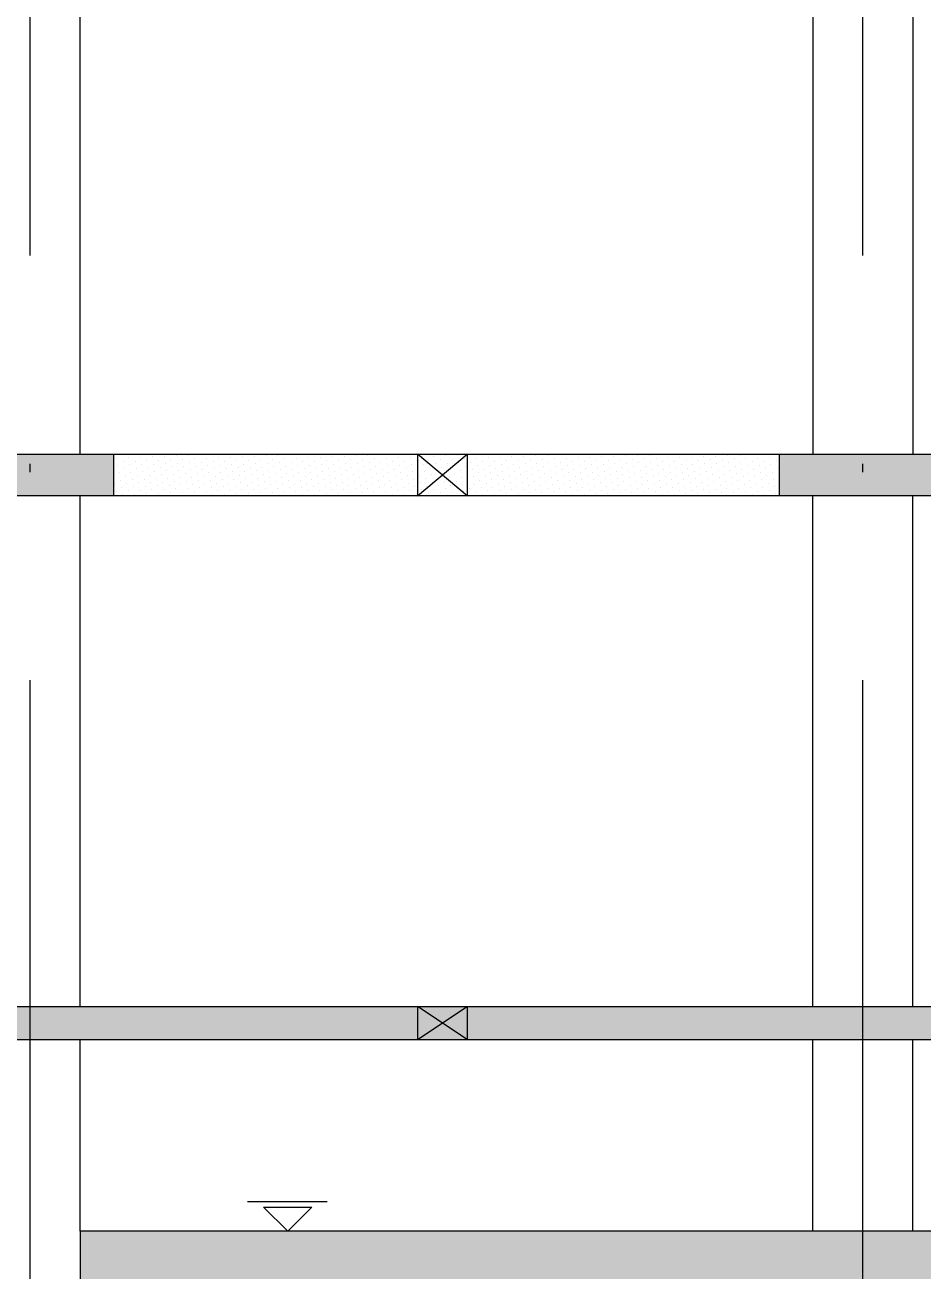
# Model space of a CAD drawing. Header units: millimetres. Extents: x 400382 to 401267, y 4543945 to 4544126.
# Drawn here: x 400683.77 to 400694.55, y 4543973.3 to 4543988.26 of the extents above; entities that cross this region are included whole.
import ezdxf

# ---------------------------------------------------------------- set-up
doc = ezdxf.new("R2010")
doc.units = ezdxf.units.MM
doc.linetypes.add('AKS', pattern=[3, 2.5, -0.25, 0, -0.25])
doc.linetypes.add('HIDDEN', pattern=[0.375, 0.25, -0.125])
for name, color, linetype in [('aks prota', 2, 'AKS'), ('görünüş prota', 4, 'Continuous'), ('kesit prota', 1, 'Continuous'), ('kesit tarama prota', 252, 'Continuous'), ('merdiven prota', 2, 'Continuous'), ('PRT-CST-rc_levermark', 4, 'Continuous')]:
    doc.layers.add(name, color=color, linetype=linetype)

msp = doc.modelspace()

# ---------------------------------------------------------------- hatches: boundary and pattern name
at = {"layer": 'kesit tarama prota'}
h = msp.add_hatch(color=256, dxfattribs=at)
h.dxf.hatch_style = 1
h.paths.add_polyline_path([(400752.80478, 4543960.26944), (400728.53905, 4543960.26944), (400728.53905, 4543961.89944), (400774.30406, 4543961.89944), (400774.30406, 4543960.26944), (400754.14467, 4543960.26944), (400754.14467, 4543957.71944), (400787.74533, 4543957.71944), (400787.74533, 4543960.26944), (400787.74533, 4543973.77944), (400787.71973, 4543973.77944), (400787.71973, 4543976.07944), (400788.21973, 4543976.07944), (400788.21973, 4543976.27944), (400790.59874, 4543976.27944), (400790.59874, 4543973.77944), (400787.74533, 4543973.77944), (400787.74533, 4543972.07944), (400807.77377, 4543972.07944), (400808.98346, 4543968.32944), (400817.08073, 4543968.32944), (400817.08073, 4543996.86944), (400808.97873, 4543996.86944), (400808.97873, 4543999.52944), (400806.38073, 4543999.52944), (400806.38073, 4543996.86944), (400802.08073, 4543996.86944), (400802.08073, 4544000.03944), (400801.78073, 4544000.03944), (400801.78073, 4543995.66944), (400806.18073, 4543995.66944), (400806.18073, 4543989.56944), (400806.18073, 4543989.06944), (400806.18073, 4543983.10944), (400806.18073, 4543982.60944), (400806.18073, 4543973.77944), (400790.89874, 4543973.77944), (400790.89874, 4543976.07944), (400804.38073, 4543976.07944), (400804.38073, 4543976.47944), (400788.01973, 4543976.47944), (400788.01973, 4543976.27944), (400787.71973, 4543976.27944), (400787.71973, 4543976.66944), (400787.41973, 4543976.66944), (400787.41973, 4543976.83944), (400787.11973, 4543976.83944), (400787.11973, 4543977.00944), (400786.81973, 4543977.00944), (400786.81973, 4543977.17944), (400786.51973, 4543977.17944), (400786.51973, 4543977.34944), (400786.21973, 4543977.34944), (400786.21973, 4543977.51944), (400785.91973, 4543977.51944), (400785.91973, 4543977.68944), (400785.61973, 4543977.68944), (400785.61973, 4543977.85944), (400785.31973, 4543977.85944), (400785.31973, 4543978.02944), (400785.01973, 4543978.02944), (400785.01973, 4543978.19944), (400784.71973, 4543978.19944), (400784.71973, 4543978.36944), (400784.41973, 4543978.36944), (400784.41973, 4543978.53944), (400784.11973, 4543978.53944), (400784.11973, 4543978.70944), (400782.91973, 4543978.70944), (400782.91973, 4543978.87944), (400782.61973, 4543978.87944), (400782.61973, 4543979.04944), (400782.31973, 4543979.04944), (400782.31973, 4543979.21944), (400782.01973, 4543979.21944), (400782.01973, 4543979.38944), (400781.71973, 4543979.38944), (400781.71973, 4543979.55944), (400781.41973, 4543979.55944), (400781.41973, 4543979.72944), (400781.11973, 4543979.72944), (400781.11973, 4543979.89944), (400780.81973, 4543979.89944), (400780.81973, 4543980.06944), (400780.51973, 4543980.06944), (400780.51973, 4543980.23944), (400780.21973, 4543980.23944), (400780.21973, 4543980.40944), (400779.91973, 4543980.40944), (400779.91973, 4543980.57944), (400779.61973, 4543980.57944), (400779.61973, 4543980.74944), (400779.31973, 4543980.74944), (400779.31973, 4543980.91944), (400778.11973, 4543980.91944), (400778.11973, 4543981.08944), (400777.81973, 4543981.08944), (400777.81973, 4543981.25944), (400777.51973, 4543981.25944), (400777.51973, 4543981.42944), (400777.21973, 4543981.42944), (400777.21973, 4543981.59944), (400776.91973, 4543981.59944), (400776.91973, 4543981.76944), (400776.61973, 4543981.76944), (400776.61973, 4543981.93944), (400776.31973, 4543981.93944), (400776.31973, 4543982.10944), (400776.01973, 4543982.10944), (400776.01973, 4543982.27944), (400775.71973, 4543982.27944), (400775.71973, 4543982.44944), (400775.41973, 4543982.44944), (400775.41973, 4543982.61944), (400775.11973, 4543982.61944), (400775.11973, 4543982.78944), (400774.81973, 4543982.78944), (400774.81973, 4543982.95944), (400774.51973, 4543982.95944), (400774.51973, 4543983.10944), (400759.29513, 4543983.10944), (400759.29513, 4543989.01944), (400758.99513, 4543989.01944), (400758.99513, 4543983.10944), (400752.99513, 4543983.10944), (400752.99513, 4543989.01944), (400752.69513, 4543989.01944), (400752.69513, 4543983.10944), (400752.69513, 4543983.00944), (400752.44513, 4543983.00944), (400752.44513, 4543983.10944), (400737.18554, 4543983.10944), (400737.18554, 4543982.60944), (400771.96924, 4543982.60944), (400771.96924, 4543981.10944), (400776.29149, 4543981.10944), (400784.31088, 4543976.47944), (400739.48554, 4543976.47944), (400739.48554, 4543976.07944), (400784.79874, 4543976.07944), (400784.79874, 4543973.77944), (400764.01554, 4543973.77944), (400764.01554, 4543976.02944), (400763.71554, 4543976.02944), (400763.71554, 4543973.77944), (400746.71554, 4543973.77944), (400746.71554, 4543976.02944), (400746.41554, 4543976.02944), (400746.41554, 4543973.77944), (400739.58554, 4543973.77944), (400739.58554, 4543972.77944), (400784.68299, 4543972.77944), (400784.68299, 4543968.31944), (400739.58554, 4543968.31944), (400739.58554, 4543966.81944), (400737.48554, 4543966.81944), (400737.48554, 4543968.31944), (400720.17426, 4543968.31944), (400720.17426, 4543968.11944), (400719.87402, 4543968.11944), (400719.87402, 4543968.50944), (400719.58402, 4543968.50944), (400719.58402, 4543968.67944), (400719.29402, 4543968.67944), (400719.29402, 4543968.84944), (400719.00402, 4543968.84944), (400719.00402, 4543969.01944), (400718.71402, 4543969.01944), (400718.71402, 4543969.18944), (400718.42402, 4543969.18944), (400718.42402, 4543969.35944), (400718.13402, 4543969.35944), (400718.13402, 4543969.52944), (400717.84402, 4543969.52944), (400717.84402, 4543969.69944), (400717.55402, 4543969.69944), (400717.55402, 4543969.86944), (400717.26402, 4543969.86944), (400717.26402, 4543970.03944), (400716.97402, 4543970.03944), (400716.97402, 4543970.20944), (400716.68402, 4543970.20944), (400716.68402, 4543970.37944), (400716.39402, 4543970.37944), (400716.39402, 4543970.54944), (400716.10402, 4543970.54944), (400716.10402, 4543970.71944), (400715.81402, 4543970.71944), (400715.81402, 4543970.88944), (400715.52402, 4543970.88944), (400715.52402, 4543971.05944), (400714.03402, 4543971.05944), (400714.03402, 4543971.22944), (400713.74402, 4543971.22944), (400713.74402, 4543971.39944), (400713.45402, 4543971.39944), (400713.45402, 4543971.56944), (400713.16402, 4543971.56944), (400713.16402, 4543971.73944), (400712.87402, 4543971.73944), (400712.87402, 4543971.90944), (400712.58402, 4543971.90944), (400712.58402, 4543972.07944), (400712.29402, 4543972.07944), (400712.29402, 4543972.24944), (400712.00402, 4543972.24944), (400712.00402, 4543972.41944), (400711.71402, 4543972.41944), (400711.71402, 4543972.58944), (400711.42402, 4543972.58944), (400711.42402, 4543972.75944), (400711.13402, 4543972.75944), (400711.13402, 4543972.92944), (400710.84402, 4543972.92944), (400710.84402, 4543973.09944), (400710.55402, 4543973.09944), (400710.55402, 4543973.26944), (400710.26402, 4543973.26944), (400710.26402, 4543973.43944), (400709.97402, 4543973.43944), (400709.97402, 4543973.60944), (400709.68402, 4543973.60944), (400709.68402, 4543973.77944), (400708.19402, 4543973.77944), (400708.19402, 4543973.94944), (400707.90402, 4543973.94944), (400707.90402, 4543974.11944), (400707.61402, 4543974.11944), (400707.61402, 4543974.28944), (400707.32402, 4543974.28944), (400707.32402, 4543974.45944), (400707.03402, 4543974.45944), (400707.03402, 4543974.62944), (400706.74402, 4543974.62944), (400706.74402, 4543974.79944), (400706.45402, 4543974.79944), (400706.45402, 4543974.96944), (400706.16402, 4543974.96944), (400706.16402, 4543975.13944), (400705.87402, 4543975.13944), (400705.87402, 4543975.30944), (400705.58402, 4543975.30944), (400705.58402, 4543975.47944), (400705.29402, 4543975.47944), (400705.29402, 4543975.64944), (400705.00402, 4543975.64944), (400705.00402, 4543975.81944), (400704.71402, 4543975.81944), (400704.71402, 4543975.98944), (400704.42402, 4543975.98944), (400704.42402, 4543976.15944), (400704.13402, 4543976.15944), (400704.13402, 4543976.32944), (400703.84402, 4543976.32944), (400703.84402, 4543976.47944), (400677.28073, 4543976.47944), (400677.28073, 4543982.60944), (400684.83073, 4543982.60944), (400684.83073, 4543983.10944), (400677.28073, 4543983.10944), (400677.28073, 4543989.06944), (400713.741, 4543989.06944), (400713.741, 4543989.56944), (400677.28073, 4543989.56944), (400677.28073, 4543995.66944), (400695.5878, 4543995.66944), (400695.5878, 4543998.24944), (400695.2878, 4543998.24944), (400695.2878, 4543996.86944), (400677.08073, 4543996.86944), (400677.08073, 4543997.39944), (400674.48073, 4543997.39944), (400674.48073, 4543996.86944), (400666.38073, 4543996.86944), (400666.38073, 4543972.07944), (400678.17105, 4543972.07944), (400679.38073, 4543968.32944), (400686.13073, 4543968.32944), (400687.34041, 4543972.07944), (400703.1323, 4543972.07944), (400705.8123, 4543966.71944), (400715.09975, 4543966.71944), (400715.09975, 4543968.31944), (400714.03402, 4543968.31944), (400714.03402, 4543970.85944), (400715.17972, 4543970.85944), (400719.57402, 4543968.28347), (400719.57402, 4543967.28944), (400718.15748, 4543967.28944), (400718.15748, 4543967.91944), (400717.00197, 4543967.91944), (400717.00197, 4543968.31944), (400715.09975, 4543968.31944), (400715.09975, 4543966.71944), (400715.09975, 4543960.26944), (400715.09975, 4543957.71944), (400752.80478, 4543957.71944)])
h.paths.add_polyline_path([(400726.83873, 4543962.19944), (400726.83873, 4543961.89944), (400728.11372, 4543961.89944), (400728.11372, 4543960.26944), (400727.02474, 4543960.26944), (400725.34166, 4543959.71944), (400723.06177, 4543959.71944), (400721.37869, 4543960.26944), (400718.16209, 4543960.26944), (400718.16209, 4543966.41944), (400723.60465, 4543966.41944), (400723.60465, 4543967.71944), (400736.88554, 4543967.71944), (400736.88554, 4543966.21944), (400740.18554, 4543966.21944), (400740.18554, 4543967.71944), (400784.68299, 4543967.71944), (400784.68299, 4543960.26944), (400781.46639, 4543960.26944), (400779.78331, 4543959.71944), (400777.50342, 4543959.71944), (400775.82034, 4543960.26944), (400774.73109, 4543960.26944), (400774.73109, 4543961.89944), (400776.00635, 4543961.89944), (400776.00635, 4543962.19944)], flags=16)
h.paths.add_polyline_path([(400723.00467, 4543966.81944), (400719.87402, 4543966.81944), (400719.87402, 4543967.91944), (400720.37426, 4543967.91944), (400720.37426, 4543968.11944), (400723.00467, 4543968.11944)], flags=16)
h.paths.add_polyline_path([(400713.73402, 4543968.31944), (400707.5123, 4543968.31944), (400707.5123, 4543973.17944), (400707.5123, 4543973.77944), (400702.32511, 4543973.77944), (400702.32511, 4543976.27944), (400703.53384, 4543976.27944), (400707.5123, 4543973.94723), (400707.5123, 4543973.77944), (400707.5123, 4543973.17944), (400708.73024, 4543973.17944), (400713.73402, 4543970.29051)], flags=16)
h.paths.add_polyline_path([(400702.02511, 4543973.77944), (400684.73073, 4543973.77944), (400684.43073, 4543973.77944), (400684.43073, 4543970.02944), (400681.08073, 4543970.02944), (400681.08073, 4543973.77944), (400680.78073, 4543973.77944), (400677.28073, 4543973.77944), (400677.28073, 4543976.07944), (400702.02511, 4543976.07944)], flags=16)
h.paths.add_polyline_path([(400772.56924, 4543981.60944), (400772.56924, 4543982.90944), (400774.2023, 4543982.90944), (400776.42546, 4543981.64964), (400776.42546, 4543981.60944)], flags=16)
h.paths.add_polyline_path([(400778.11973, 4543980.63125), (400778.11973, 4543980.71944), (400778.967, 4543980.71944), (400782.61973, 4543978.64956), (400782.61973, 4543978.03318)], flags=16)
h.paths.add_polyline_path([(400782.91973, 4543977.85997), (400782.91973, 4543978.50944), (400783.767, 4543978.50944), (400787.41973, 4543976.43956), (400787.41973, 4543973.77944), (400785.29874, 4543973.77944), (400785.29874, 4543976.48645)], flags=16)
h.paths.add_polyline_path([(400676.68073, 4543973.77944), (400673.28073, 4543973.77944), (400673.28073, 4543995.66944), (400674.78073, 4543995.66944), (400674.78073, 4543997.09944), (400676.68073, 4543997.09944)], flags=16)
h.paths.add_polyline_path([(400672.78073, 4543973.77944), (400667.58073, 4543973.77944), (400667.58073, 4543976.07944), (400672.78073, 4543976.07944)], flags=16)
h.paths.add_polyline_path([(400672.78073, 4543976.47944), (400667.58073, 4543976.47944), (400667.58073, 4543982.60944), (400672.78073, 4543982.60944)], flags=16)
h.paths.add_polyline_path([(400672.78073, 4543983.10944), (400667.58073, 4543983.10944), (400667.58073, 4543989.06944), (400672.78073, 4543989.06944)], flags=16)
h.paths.add_polyline_path([(400672.78073, 4543989.56944), (400667.58073, 4543989.56944), (400667.58073, 4543995.66944), (400672.78073, 4543995.66944)], flags=16)
h.paths.add_polyline_path([(400806.78346, 4543973.77944), (400806.78346, 4543999.32944), (400808.67873, 4543999.32944), (400808.67873, 4543995.66944), (400810.18346, 4543995.66944), (400810.18346, 4543973.77944)], flags=16)
h.paths.add_polyline_path([(400810.68346, 4543970.02944), (400810.68346, 4543976.07944), (400815.88073, 4543976.07944), (400815.88073, 4543973.77944), (400815.88073, 4543970.02944)], flags=16)
h.paths.add_polyline_path([(400810.68346, 4543976.47944), (400810.68346, 4543982.60944), (400815.88073, 4543982.60944), (400815.88073, 4543976.47944)], flags=16)
h.paths.add_polyline_path([(400810.68346, 4543983.10944), (400810.68346, 4543989.06944), (400815.88073, 4543989.06944), (400815.88073, 4543983.10944)], flags=16)
h.paths.add_polyline_path([(400810.68346, 4543989.56944), (400810.68346, 4543995.66944), (400815.88073, 4543995.66944), (400815.88073, 4543989.56944)], flags=16)
h = msp.add_hatch(color=256, dxfattribs=at)
h.dxf.hatch_style = 1
h.paths.add_polyline_path([(400696.83073, 4543983.10944), (400692.83073, 4543983.10944), (400692.83073, 4543982.60944), (400696.83073, 4543982.60944)])

# ---------------------------------------------------------------- linework, layer by layer
at = {"layer": 'aks prota', "ltscale": 10}
for p, q in [((400683.83073, 4543955.39459), (400683.83073, 4544003.22309)), ((400693.83073, 4543955.39459), (400693.83073, 4544003.22309))]:
    msp.add_line(p, q, dxfattribs=at)
at = {"layer": 'görünüş prota', "color": 4}
for p, q in [((400684.43073, 4543983.10944), (400684.43073, 4543989.06944)), ((400693.23073, 4543989.06944), (400693.23073, 4543983.10944)), ((400694.43073, 4543989.06944), (400694.43073, 4543983.10944)), ((400684.83073, 4543983.10944), (400692.83073, 4543983.10944)), ((400684.43073, 4543976.47944), (400684.43073, 4543982.60944)), ((400692.83073, 4543982.60944), (400684.83073, 4543982.60944)), ((400693.23073, 4543976.47944), (400693.23073, 4543982.60944)), ((400694.43073, 4543976.47944), (400694.43073, 4543982.60944)), ((400684.43073, 4543973.77944), (400684.43073, 4543976.07944)), ((400693.23073, 4543973.77944), (400693.23073, 4543976.07944)), ((400694.43073, 4543973.77944), (400694.43073, 4543976.07944))]:
    msp.add_line(p, q, dxfattribs=at)
at = {"layer": 'kesit prota'}
for p, q in [((400677.28073, 4543983.10944), (400684.83073, 4543983.10944)), ((400684.83073, 4543983.10944), (400684.83073, 4543982.60944)), ((400692.83073, 4543982.60944), (400692.83073, 4543983.10944)), ((400692.83073, 4543983.10944), (400696.83073, 4543983.10944)), ((400684.83073, 4543982.60944), (400677.28073, 4543982.60944)), ((400696.83073, 4543982.60944), (400692.83073, 4543982.60944)), ((400677.28073, 4543976.47944), (400703.84402, 4543976.47944))]:
    msp.add_line(p, q, dxfattribs=at)
at = {"layer": 'kesit prota', "color": 1}
for p, q in [((400677.28073, 4543976.07944), (400702.02511, 4543976.07944)), ((400684.73073, 4543973.77944), (400684.43073, 4543973.77944)), ((400684.43073, 4543973.77944), (400684.43073, 4543970.02944)), ((400702.02511, 4543973.77944), (400684.73073, 4543973.77944)), ((400684.73073, 4543973.77944), (400684.73073, 4543973.77944))]:
    msp.add_line(p, q, dxfattribs=at)
at = {"layer": 'kesit tarama prota', "color": 2, "linetype": 'Continuous'}
for p, q in [((400684.93348, 4543983.10715), (400684.93348, 4543983.10715)), ((400685.01224, 4543983.06626), (400685.01224, 4543983.06626)), ((400685.15522, 4543983.07203), (400685.15522, 4543983.07203)), ((400685.2982, 4543983.0778), (400685.2982, 4543983.0778)), ((400685.44118, 4543983.08357), (400685.44118, 4543983.08357)), ((400685.58416, 4543983.08933), (400685.58416, 4543983.08933)), ((400685.72713, 4543983.0951), (400685.72713, 4543983.0951)), ((400685.87011, 4543983.10087), (400685.87011, 4543983.10087)), ((400686.01309, 4543983.10664), (400686.01309, 4543983.10664)), ((400686.09186, 4543983.06575), (400686.09186, 4543983.06575)), ((400686.23483, 4543983.07152), (400686.23483, 4543983.07152)), ((400686.37781, 4543983.07728), (400686.37781, 4543983.07728)), ((400686.52079, 4543983.08305), (400686.52079, 4543983.08305)), ((400686.66377, 4543983.08882), (400686.66377, 4543983.08882)), ((400686.80675, 4543983.09458), (400686.80675, 4543983.09458)), ((400686.94973, 4543983.10035), (400686.94973, 4543983.10035)), ((400687.09271, 4543983.10612), (400687.09271, 4543983.10612)), ((400687.17147, 4543983.06523), (400687.17147, 4543983.06523)), ((400687.31445, 4543983.071), (400687.31445, 4543983.071)), ((400687.45743, 4543983.07677), (400687.45743, 4543983.07677)), ((400687.60041, 4543983.08253), (400687.60041, 4543983.08253)), ((400687.74339, 4543983.0883), (400687.74339, 4543983.0883)), ((400687.88637, 4543983.09407), (400687.88637, 4543983.09407)), ((400688.02935, 4543983.09984), (400688.02935, 4543983.09984)), ((400688.17233, 4543983.1056), (400688.17233, 4543983.1056)), ((400688.25109, 4543983.06472), (400688.25109, 4543983.06472)), ((400688.39407, 4543983.07048), (400688.39407, 4543983.07048)), ((400688.53705, 4543983.07625), (400688.53705, 4543983.07625)), ((400688.68003, 4543983.08202), (400688.68003, 4543983.08202)), ((400688.82301, 4543983.08779), (400688.82301, 4543983.08779)), ((400688.96598, 4543983.09355), (400688.96598, 4543983.09355)), ((400689.10896, 4543983.09932), (400689.10896, 4543983.09932)), ((400689.25194, 4543983.10509), (400689.25194, 4543983.10509)), ((400689.33071, 4543983.0642), (400689.33071, 4543983.0642)), ((400689.47368, 4543983.06997), (400689.47368, 4543983.06997)), ((400689.61666, 4543983.07574), (400689.61666, 4543983.07574)), ((400689.75964, 4543983.0815), (400689.75964, 4543983.0815)), ((400689.90262, 4543983.08727), (400689.90262, 4543983.08727)), ((400690.0456, 4543983.09304), (400690.0456, 4543983.09304)), ((400690.18858, 4543983.09881), (400690.18858, 4543983.09881)), ((400690.33156, 4543983.10457), (400690.33156, 4543983.10457)), ((400690.41032, 4543983.06368), (400690.41032, 4543983.06368)), ((400690.5533, 4543983.06945), (400690.5533, 4543983.06945)), ((400690.69628, 4543983.07522), (400690.69628, 4543983.07522)), ((400690.83926, 4543983.08099), (400690.83926, 4543983.08099)), ((400690.98224, 4543983.08675), (400690.98224, 4543983.08675)), ((400691.12522, 4543983.09252), (400691.12522, 4543983.09252)), ((400691.2682, 4543983.09829), (400691.2682, 4543983.09829)), ((400691.41118, 4543983.10406), (400691.41118, 4543983.10406)), ((400691.48994, 4543983.06317), (400691.48994, 4543983.06317)), ((400691.63292, 4543983.06894), (400691.63292, 4543983.06894)), ((400691.7759, 4543983.0747), (400691.7759, 4543983.0747)), ((400691.91888, 4543983.08047), (400691.91888, 4543983.08047)), ((400692.06185, 4543983.08624), (400692.06185, 4543983.08624)), ((400692.20483, 4543983.09201), (400692.20483, 4543983.09201)), ((400692.34781, 4543983.09777), (400692.34781, 4543983.09777)), ((400692.49079, 4543983.10354), (400692.49079, 4543983.10354)), ((400692.63377, 4543983.10931), (400692.63377, 4543983.10931)), ((400692.71253, 4543983.06842), (400692.71253, 4543983.06842)), ((400684.86926, 4543983.0605), (400684.86926, 4543983.0605)), ((400684.88381, 4543982.97295), (400684.88381, 4543982.97295)), ((400684.94802, 4543983.01961), (400684.94802, 4543983.01961)), ((400684.96257, 4543982.93206), (400684.96257, 4543982.93206)), ((400685.02679, 4543982.97872), (400685.02679, 4543982.97872)), ((400685.091, 4543983.02538), (400685.091, 4543983.02538)), ((400685.10555, 4543982.93783), (400685.10555, 4543982.93783)), ((400685.16977, 4543982.98449), (400685.16977, 4543982.98449)), ((400685.23398, 4543983.03114), (400685.23398, 4543983.03114)), ((400685.24853, 4543982.9436), (400685.24853, 4543982.9436)), ((400685.31274, 4543982.99025), (400685.31274, 4543982.99025)), ((400685.37696, 4543983.03691), (400685.37696, 4543983.03691)), ((400685.39151, 4543982.94937), (400685.39151, 4543982.94937)), ((400685.45572, 4543982.99602), (400685.45572, 4543982.99602)), ((400685.51994, 4543983.04268), (400685.51994, 4543983.04268)), ((400685.53449, 4543982.95513), (400685.53449, 4543982.95513)), ((400685.5987, 4543983.00179), (400685.5987, 4543983.00179)), ((400685.61325, 4543982.91425), (400685.61325, 4543982.91425)), ((400685.66292, 4543983.04845), (400685.66292, 4543983.04845)), ((400685.67747, 4543982.9609), (400685.67747, 4543982.9609)), ((400685.74168, 4543983.00756), (400685.74168, 4543983.00756)), ((400685.75623, 4543982.92001), (400685.75623, 4543982.92001)), ((400685.8059, 4543983.05421), (400685.8059, 4543983.05421)), ((400685.82045, 4543982.96667), (400685.82045, 4543982.96667)), ((400685.88466, 4543983.01332), (400685.88466, 4543983.01332)), ((400685.89921, 4543982.92578), (400685.89921, 4543982.92578)), ((400685.94888, 4543983.05998), (400685.94888, 4543983.05998)), ((400685.96342, 4543982.97244), (400685.96342, 4543982.97244)), ((400686.02764, 4543983.01909), (400686.02764, 4543983.01909)), ((400686.04219, 4543982.93155), (400686.04219, 4543982.93155)), ((400686.1064, 4543982.9782), (400686.1064, 4543982.9782)), ((400686.17062, 4543983.02486), (400686.17062, 4543983.02486)), ((400686.18517, 4543982.93732), (400686.18517, 4543982.93732)), ((400686.24938, 4543982.98397), (400686.24938, 4543982.98397)), ((400686.3136, 4543983.03063), (400686.3136, 4543983.03063)), ((400686.32815, 4543982.94308), (400686.32815, 4543982.94308)), ((400686.39236, 4543982.98974), (400686.39236, 4543982.98974)), ((400686.45658, 4543983.03639), (400686.45658, 4543983.03639)), ((400686.47112, 4543982.94885), (400686.47112, 4543982.94885)), ((400686.53534, 4543982.99551), (400686.53534, 4543982.99551)), ((400686.59956, 4543983.04216), (400686.59956, 4543983.04216)), ((400686.6141, 4543982.95462), (400686.6141, 4543982.95462)), ((400686.67832, 4543983.00127), (400686.67832, 4543983.00127)), ((400686.69287, 4543982.91373), (400686.69287, 4543982.91373)), ((400686.74254, 4543983.04793), (400686.74254, 4543983.04793)), ((400686.75708, 4543982.96039), (400686.75708, 4543982.96039)), ((400686.8213, 4543983.00704), (400686.8213, 4543983.00704)), ((400686.83585, 4543982.9195), (400686.83585, 4543982.9195)), ((400686.88551, 4543983.0537), (400686.88551, 4543983.0537)), ((400686.90006, 4543982.96615), (400686.90006, 4543982.96615)), ((400686.96428, 4543983.01281), (400686.96428, 4543983.01281)), ((400686.97883, 4543982.92527), (400686.97883, 4543982.92527)), ((400687.02849, 4543983.05946), (400687.02849, 4543983.05946)), ((400687.04304, 4543982.97192), (400687.04304, 4543982.97192)), ((400687.10726, 4543983.01858), (400687.10726, 4543983.01858)), ((400687.1218, 4543982.93103), (400687.1218, 4543982.93103)), ((400687.18602, 4543982.97769), (400687.18602, 4543982.97769)), ((400687.25024, 4543983.02434), (400687.25024, 4543983.02434)), ((400687.26478, 4543982.9368), (400687.26478, 4543982.9368)), ((400687.329, 4543982.98346), (400687.329, 4543982.98346)), ((400687.39321, 4543983.03011), (400687.39321, 4543983.03011)), ((400687.40776, 4543982.94257), (400687.40776, 4543982.94257)), ((400687.47198, 4543982.98922), (400687.47198, 4543982.98922)), ((400687.53619, 4543983.03588), (400687.53619, 4543983.03588)), ((400687.55074, 4543982.94834), (400687.55074, 4543982.94834)), ((400687.61496, 4543982.99499), (400687.61496, 4543982.99499)), ((400687.67917, 4543983.04165), (400687.67917, 4543983.04165)), ((400687.69372, 4543982.9541), (400687.69372, 4543982.9541)), ((400687.75794, 4543983.00076), (400687.75794, 4543983.00076)), ((400687.82215, 4543983.04741), (400687.82215, 4543983.04741)), ((400687.8367, 4543982.95987), (400687.8367, 4543982.95987)), ((400687.90092, 4543983.00653), (400687.90092, 4543983.00653)), ((400687.91546, 4543982.91898), (400687.91546, 4543982.91898)), ((400687.96513, 4543983.05318), (400687.96513, 4543983.05318)), ((400687.97968, 4543982.96564), (400687.97968, 4543982.96564)), ((400688.04389, 4543983.01229), (400688.04389, 4543983.01229)), ((400688.05844, 4543982.92475), (400688.05844, 4543982.92475)), ((400688.10811, 4543983.05895), (400688.10811, 4543983.05895)), ((400688.12266, 4543982.97141), (400688.12266, 4543982.97141)), ((400688.18687, 4543983.01806), (400688.18687, 4543983.01806)), ((400688.20142, 4543982.93052), (400688.20142, 4543982.93052)), ((400688.26564, 4543982.97717), (400688.26564, 4543982.97717)), ((400688.32985, 4543983.02383), (400688.32985, 4543983.02383)), ((400688.3444, 4543982.93628), (400688.3444, 4543982.93628)), ((400688.40862, 4543982.98294), (400688.40862, 4543982.98294)), ((400688.47283, 4543983.0296), (400688.47283, 4543983.0296)), ((400688.48738, 4543982.94205), (400688.48738, 4543982.94205)), ((400688.55159, 4543982.98871), (400688.55159, 4543982.98871)), ((400688.61581, 4543983.03536), (400688.61581, 4543983.03536)), ((400688.63036, 4543982.94782), (400688.63036, 4543982.94782)), ((400688.69457, 4543982.99448), (400688.69457, 4543982.99448)), ((400688.75879, 4543983.04113), (400688.75879, 4543983.04113)), ((400688.77334, 4543982.95359), (400688.77334, 4543982.95359)), ((400688.83755, 4543983.00024), (400688.83755, 4543983.00024)), ((400688.90177, 4543983.0469), (400688.90177, 4543983.0469)), ((400688.91632, 4543982.95935), (400688.91632, 4543982.95935)), ((400688.98053, 4543983.00601), (400688.98053, 4543983.00601)), ((400688.99508, 4543982.91847), (400688.99508, 4543982.91847)), ((400689.04475, 4543983.05267), (400689.04475, 4543983.05267)), ((400689.0593, 4543982.96512), (400689.0593, 4543982.96512)), ((400689.12351, 4543983.01178), (400689.12351, 4543983.01178)), ((400689.13806, 4543982.92423), (400689.13806, 4543982.92423)), ((400689.18773, 4543983.05843), (400689.18773, 4543983.05843)), ((400689.20227, 4543982.97089), (400689.20227, 4543982.97089)), ((400689.26649, 4543983.01754), (400689.26649, 4543983.01754)), ((400689.28104, 4543982.93), (400689.28104, 4543982.93)), ((400689.34525, 4543982.97666), (400689.34525, 4543982.97666)), ((400689.40947, 4543983.02331), (400689.40947, 4543983.02331)), ((400689.42402, 4543982.93577), (400689.42402, 4543982.93577)), ((400689.48823, 4543982.98242), (400689.48823, 4543982.98242)), ((400689.55245, 4543983.02908), (400689.55245, 4543983.02908)), ((400689.567, 4543982.94154), (400689.567, 4543982.94154)), ((400689.63121, 4543982.98819), (400689.63121, 4543982.98819)), ((400689.69543, 4543983.03485), (400689.69543, 4543983.03485)), ((400689.70997, 4543982.9473), (400689.70997, 4543982.9473)), ((400689.77419, 4543982.99396), (400689.77419, 4543982.99396)), ((400689.83841, 4543983.04061), (400689.83841, 4543983.04061)), ((400689.85295, 4543982.95307), (400689.85295, 4543982.95307)), ((400689.91717, 4543982.99973), (400689.91717, 4543982.99973)), ((400689.98139, 4543983.04638), (400689.98139, 4543983.04638)), ((400689.99593, 4543982.95884), (400689.99593, 4543982.95884)), ((400690.06015, 4543983.00549), (400690.06015, 4543983.00549)), ((400690.0747, 4543982.91795), (400690.0747, 4543982.91795)), ((400690.12436, 4543983.05215), (400690.12436, 4543983.05215)), ((400690.13891, 4543982.96461), (400690.13891, 4543982.96461)), ((400690.20313, 4543983.01126), (400690.20313, 4543983.01126)), ((400690.21768, 4543982.92372), (400690.21768, 4543982.92372)), ((400690.26734, 4543983.05792), (400690.26734, 4543983.05792)), ((400690.28189, 4543982.97037), (400690.28189, 4543982.97037)), ((400690.34611, 4543983.01703), (400690.34611, 4543983.01703)), ((400690.36065, 4543982.92949), (400690.36065, 4543982.92949)), ((400690.42487, 4543982.97614), (400690.42487, 4543982.97614)), ((400690.48909, 4543983.0228), (400690.48909, 4543983.0228)), ((400690.50363, 4543982.93525), (400690.50363, 4543982.93525)), ((400690.56785, 4543982.98191), (400690.56785, 4543982.98191)), ((400690.63206, 4543983.02856), (400690.63206, 4543983.02856)), ((400690.64661, 4543982.94102), (400690.64661, 4543982.94102)), ((400690.71083, 4543982.98768), (400690.71083, 4543982.98768)), ((400690.77504, 4543983.03433), (400690.77504, 4543983.03433)), ((400690.78959, 4543982.94679), (400690.78959, 4543982.94679)), ((400690.85381, 4543982.99344), (400690.85381, 4543982.99344)), ((400690.91802, 4543983.0401), (400690.91802, 4543983.0401)), ((400690.93257, 4543982.95256), (400690.93257, 4543982.95256)), ((400690.99679, 4543982.99921), (400690.99679, 4543982.99921)), ((400691.061, 4543983.04587), (400691.061, 4543983.04587)), ((400691.07555, 4543982.95832), (400691.07555, 4543982.95832)), ((400691.13976, 4543983.00498), (400691.13976, 4543983.00498)), ((400691.15431, 4543982.91743), (400691.15431, 4543982.91743)), ((400691.20398, 4543983.05163), (400691.20398, 4543983.05163)), ((400691.21853, 4543982.96409), (400691.21853, 4543982.96409)), ((400691.28274, 4543983.01075), (400691.28274, 4543983.01075)), ((400691.29729, 4543982.9232), (400691.29729, 4543982.9232)), ((400691.34696, 4543983.0574), (400691.34696, 4543983.0574)), ((400691.36151, 4543982.96986), (400691.36151, 4543982.96986)), ((400691.42572, 4543983.01651), (400691.42572, 4543983.01651)), ((400691.44027, 4543982.92897), (400691.44027, 4543982.92897)), ((400691.50449, 4543982.97563), (400691.50449, 4543982.97563)), ((400691.5687, 4543983.02228), (400691.5687, 4543983.02228)), ((400691.58325, 4543982.93474), (400691.58325, 4543982.93474)), ((400691.64747, 4543982.98139), (400691.64747, 4543982.98139)), ((400691.71168, 4543983.02805), (400691.71168, 4543983.02805)), ((400691.72623, 4543982.9405), (400691.72623, 4543982.9405)), ((400691.79044, 4543982.98716), (400691.79044, 4543982.98716)), ((400691.85466, 4543983.03382), (400691.85466, 4543983.03382)), ((400691.86921, 4543982.94627), (400691.86921, 4543982.94627)), ((400691.93342, 4543982.99293), (400691.93342, 4543982.99293)), ((400691.99764, 4543983.03958), (400691.99764, 4543983.03958)), ((400692.01219, 4543982.95204), (400692.01219, 4543982.95204)), ((400692.0764, 4543982.9987), (400692.0764, 4543982.9987)), ((400692.14062, 4543983.04535), (400692.14062, 4543983.04535)), ((400692.15517, 4543982.95781), (400692.15517, 4543982.95781)), ((400692.21938, 4543983.00446), (400692.21938, 4543983.00446)), ((400692.23393, 4543982.91692), (400692.23393, 4543982.91692)), ((400692.2836, 4543983.05112), (400692.2836, 4543983.05112)), ((400692.29814, 4543982.96357), (400692.29814, 4543982.96357)), ((400692.36236, 4543983.01023), (400692.36236, 4543983.01023)), ((400692.37691, 4543982.92269), (400692.37691, 4543982.92269)), ((400692.42658, 4543983.05689), (400692.42658, 4543983.05689)), ((400692.44112, 4543982.96934), (400692.44112, 4543982.96934)), ((400692.50534, 4543983.016), (400692.50534, 4543983.016)), ((400692.51989, 4543982.92845), (400692.51989, 4543982.92845)), ((400692.56956, 4543983.06265), (400692.56956, 4543983.06265)), ((400692.5841, 4543982.97511), (400692.5841, 4543982.97511)), ((400692.64832, 4543983.02176), (400692.64832, 4543983.02176)), ((400692.66287, 4543982.93422), (400692.66287, 4543982.93422)), ((400692.72708, 4543982.98088), (400692.72708, 4543982.98088)), ((400692.7913, 4543983.02753), (400692.7913, 4543983.02753)), ((400692.80585, 4543982.93999), (400692.80585, 4543982.93999)), ((400684.83414, 4543982.83875), (400684.83414, 4543982.83875)), ((400684.89836, 4543982.88541), (400684.89836, 4543982.88541)), ((400684.9129, 4543982.79787), (400684.9129, 4543982.79787)), ((400684.97712, 4543982.84452), (400684.97712, 4543982.84452)), ((400685.04133, 4543982.89118), (400685.04133, 4543982.89118)), ((400685.05588, 4543982.80363), (400685.05588, 4543982.80363)), ((400685.1201, 4543982.85029), (400685.1201, 4543982.85029)), ((400685.18431, 4543982.89694), (400685.18431, 4543982.89694)), ((400685.19886, 4543982.8094), (400685.19886, 4543982.8094)), ((400685.26308, 4543982.85606), (400685.26308, 4543982.85606)), ((400685.27762, 4543982.76851), (400685.27762, 4543982.76851)), ((400685.32729, 4543982.90271), (400685.32729, 4543982.90271)), ((400685.34184, 4543982.81517), (400685.34184, 4543982.81517)), ((400685.40606, 4543982.86182), (400685.40606, 4543982.86182)), ((400685.4206, 4543982.77428), (400685.4206, 4543982.77428)), ((400685.47027, 4543982.90848), (400685.47027, 4543982.90848)), ((400685.48482, 4543982.82094), (400685.48482, 4543982.82094)), ((400685.54903, 4543982.86759), (400685.54903, 4543982.86759)), ((400685.56358, 4543982.78005), (400685.56358, 4543982.78005)), ((400685.6278, 4543982.8267), (400685.6278, 4543982.8267)), ((400685.69201, 4543982.87336), (400685.69201, 4543982.87336)), ((400685.70656, 4543982.78581), (400685.70656, 4543982.78581)), ((400685.77078, 4543982.83247), (400685.77078, 4543982.83247)), ((400685.83499, 4543982.87913), (400685.83499, 4543982.87913)), ((400685.84954, 4543982.79158), (400685.84954, 4543982.79158)), ((400685.91376, 4543982.83824), (400685.91376, 4543982.83824)), ((400685.97797, 4543982.88489), (400685.97797, 4543982.88489)), ((400685.99252, 4543982.79735), (400685.99252, 4543982.79735)), ((400686.05674, 4543982.84401), (400686.05674, 4543982.84401)), ((400686.12095, 4543982.89066), (400686.12095, 4543982.89066)), ((400686.1355, 4543982.80312), (400686.1355, 4543982.80312)), ((400686.19971, 4543982.84977), (400686.19971, 4543982.84977)), ((400686.26393, 4543982.89643), (400686.26393, 4543982.89643)), ((400686.27848, 4543982.80888), (400686.27848, 4543982.80888)), ((400686.34269, 4543982.85554), (400686.34269, 4543982.85554)), ((400686.35724, 4543982.768), (400686.35724, 4543982.768)), ((400686.40691, 4543982.9022), (400686.40691, 4543982.9022)), ((400686.42146, 4543982.81465), (400686.42146, 4543982.81465)), ((400686.48567, 4543982.86131), (400686.48567, 4543982.86131)), ((400686.50022, 4543982.77376), (400686.50022, 4543982.77376)), ((400686.54989, 4543982.90796), (400686.54989, 4543982.90796)), ((400686.56444, 4543982.82042), (400686.56444, 4543982.82042)), ((400686.62865, 4543982.86708), (400686.62865, 4543982.86708)), ((400686.6432, 4543982.77953), (400686.6432, 4543982.77953)), ((400686.70741, 4543982.82619), (400686.70741, 4543982.82619)), ((400686.77163, 4543982.87284), (400686.77163, 4543982.87284)), ((400686.78618, 4543982.7853), (400686.78618, 4543982.7853)), ((400686.85039, 4543982.83195), (400686.85039, 4543982.83195)), ((400686.91461, 4543982.87861), (400686.91461, 4543982.87861)), ((400686.92916, 4543982.79107), (400686.92916, 4543982.79107)), ((400686.99337, 4543982.83772), (400686.99337, 4543982.83772)), ((400687.05759, 4543982.88438), (400687.05759, 4543982.88438)), ((400687.07214, 4543982.79683), (400687.07214, 4543982.79683)), ((400687.13635, 4543982.84349), (400687.13635, 4543982.84349)), ((400687.20057, 4543982.89014), (400687.20057, 4543982.89014)), ((400687.21512, 4543982.8026), (400687.21512, 4543982.8026)), ((400687.27933, 4543982.84926), (400687.27933, 4543982.84926)), ((400687.34355, 4543982.89591), (400687.34355, 4543982.89591)), ((400687.35809, 4543982.80837), (400687.35809, 4543982.80837)), ((400687.42231, 4543982.85502), (400687.42231, 4543982.85502)), ((400687.43686, 4543982.76748), (400687.43686, 4543982.76748)), ((400687.48653, 4543982.90168), (400687.48653, 4543982.90168)), ((400687.50107, 4543982.81414), (400687.50107, 4543982.81414)), ((400687.56529, 4543982.86079), (400687.56529, 4543982.86079)), ((400687.57984, 4543982.77325), (400687.57984, 4543982.77325)), ((400687.6295, 4543982.90745), (400687.6295, 4543982.90745)), ((400687.64405, 4543982.8199), (400687.64405, 4543982.8199)), ((400687.70827, 4543982.86656), (400687.70827, 4543982.86656)), ((400687.72282, 4543982.77902), (400687.72282, 4543982.77902)), ((400687.77248, 4543982.91321), (400687.77248, 4543982.91321)), ((400687.78703, 4543982.82567), (400687.78703, 4543982.82567)), ((400687.85125, 4543982.87233), (400687.85125, 4543982.87233)), ((400687.86579, 4543982.78478), (400687.86579, 4543982.78478)), ((400687.93001, 4543982.83144), (400687.93001, 4543982.83144)), ((400687.99423, 4543982.87809), (400687.99423, 4543982.87809)), ((400688.00877, 4543982.79055), (400688.00877, 4543982.79055)), ((400688.07299, 4543982.83721), (400688.07299, 4543982.83721)), ((400688.13721, 4543982.88386), (400688.13721, 4543982.88386)), ((400688.15175, 4543982.79632), (400688.15175, 4543982.79632)), ((400688.21597, 4543982.84297), (400688.21597, 4543982.84297)), ((400688.28018, 4543982.88963), (400688.28018, 4543982.88963)), ((400688.29473, 4543982.80209), (400688.29473, 4543982.80209)), ((400688.35895, 4543982.84874), (400688.35895, 4543982.84874)), ((400688.42316, 4543982.8954), (400688.42316, 4543982.8954)), ((400688.43771, 4543982.80785), (400688.43771, 4543982.80785)), ((400688.50193, 4543982.85451), (400688.50193, 4543982.85451)), ((400688.51647, 4543982.76697), (400688.51647, 4543982.76697)), ((400688.56614, 4543982.90116), (400688.56614, 4543982.90116)), ((400688.58069, 4543982.81362), (400688.58069, 4543982.81362)), ((400688.64491, 4543982.86028), (400688.64491, 4543982.86028)), ((400688.65945, 4543982.77273), (400688.65945, 4543982.77273)), ((400688.70912, 4543982.90693), (400688.70912, 4543982.90693)), ((400688.72367, 4543982.81939), (400688.72367, 4543982.81939)), ((400688.78788, 4543982.86604), (400688.78788, 4543982.86604)), ((400688.80243, 4543982.7785), (400688.80243, 4543982.7785)), ((400688.8521, 4543982.9127), (400688.8521, 4543982.9127)), ((400688.86665, 4543982.82516), (400688.86665, 4543982.82516)), ((400688.93086, 4543982.87181), (400688.93086, 4543982.87181)), ((400688.94541, 4543982.78427), (400688.94541, 4543982.78427)), ((400689.00963, 4543982.83092), (400689.00963, 4543982.83092)), ((400689.07384, 4543982.87758), (400689.07384, 4543982.87758)), ((400689.08839, 4543982.79004), (400689.08839, 4543982.79004)), ((400689.15261, 4543982.83669), (400689.15261, 4543982.83669)), ((400689.21682, 4543982.88335), (400689.21682, 4543982.88335)), ((400689.23137, 4543982.7958), (400689.23137, 4543982.7958)), ((400689.29559, 4543982.84246), (400689.29559, 4543982.84246)), ((400689.3598, 4543982.88911), (400689.3598, 4543982.88911)), ((400689.37435, 4543982.80157), (400689.37435, 4543982.80157)), ((400689.43856, 4543982.84823), (400689.43856, 4543982.84823)), ((400689.50278, 4543982.89488), (400689.50278, 4543982.89488)), ((400689.51733, 4543982.80734), (400689.51733, 4543982.80734)), ((400689.58154, 4543982.85399), (400689.58154, 4543982.85399)), ((400689.59609, 4543982.76645), (400689.59609, 4543982.76645)), ((400689.64576, 4543982.90065), (400689.64576, 4543982.90065)), ((400689.66031, 4543982.8131), (400689.66031, 4543982.8131)), ((400689.72452, 4543982.85976), (400689.72452, 4543982.85976)), ((400689.73907, 4543982.77222), (400689.73907, 4543982.77222)), ((400689.78874, 4543982.90642), (400689.78874, 4543982.90642)), ((400689.80329, 4543982.81887), (400689.80329, 4543982.81887)), ((400689.8675, 4543982.86553), (400689.8675, 4543982.86553)), ((400689.88205, 4543982.77798), (400689.88205, 4543982.77798)), ((400689.93172, 4543982.91218), (400689.93172, 4543982.91218)), ((400689.94626, 4543982.82464), (400689.94626, 4543982.82464)), ((400690.01048, 4543982.8713), (400690.01048, 4543982.8713)), ((400690.02503, 4543982.78375), (400690.02503, 4543982.78375)), ((400690.08924, 4543982.83041), (400690.08924, 4543982.83041)), ((400690.15346, 4543982.87706), (400690.15346, 4543982.87706)), ((400690.16801, 4543982.78952), (400690.16801, 4543982.78952)), ((400690.23222, 4543982.83617), (400690.23222, 4543982.83617)), ((400690.29644, 4543982.88283), (400690.29644, 4543982.88283)), ((400690.31099, 4543982.79529), (400690.31099, 4543982.79529)), ((400690.3752, 4543982.84194), (400690.3752, 4543982.84194)), ((400690.43942, 4543982.8886), (400690.43942, 4543982.8886)), ((400690.45396, 4543982.80105), (400690.45396, 4543982.80105)), ((400690.51818, 4543982.84771), (400690.51818, 4543982.84771)), ((400690.5824, 4543982.89437), (400690.5824, 4543982.89437)), ((400690.59694, 4543982.80682), (400690.59694, 4543982.80682)), ((400690.66116, 4543982.85348), (400690.66116, 4543982.85348)), ((400690.67571, 4543982.76593), (400690.67571, 4543982.76593)), ((400690.72538, 4543982.90013), (400690.72538, 4543982.90013)), ((400690.73992, 4543982.81259), (400690.73992, 4543982.81259)), ((400690.80414, 4543982.85924), (400690.80414, 4543982.85924)), ((400690.81869, 4543982.7717), (400690.81869, 4543982.7717)), ((400690.86835, 4543982.9059), (400690.86835, 4543982.9059)), ((400690.8829, 4543982.81836), (400690.8829, 4543982.81836)), ((400690.94712, 4543982.86501), (400690.94712, 4543982.86501)), ((400690.96167, 4543982.77747), (400690.96167, 4543982.77747)), ((400691.01133, 4543982.91167), (400691.01133, 4543982.91167)), ((400691.02588, 4543982.82412), (400691.02588, 4543982.82412)), ((400691.0901, 4543982.87078), (400691.0901, 4543982.87078)), ((400691.10464, 4543982.78324), (400691.10464, 4543982.78324)), ((400691.16886, 4543982.82989), (400691.16886, 4543982.82989)), ((400691.23308, 4543982.87655), (400691.23308, 4543982.87655)), ((400691.24762, 4543982.789), (400691.24762, 4543982.789)), ((400691.31184, 4543982.83566), (400691.31184, 4543982.83566)), ((400691.37605, 4543982.88231), (400691.37605, 4543982.88231)), ((400691.3906, 4543982.79477), (400691.3906, 4543982.79477)), ((400691.45482, 4543982.84143), (400691.45482, 4543982.84143)), ((400691.51903, 4543982.88808), (400691.51903, 4543982.88808)), ((400691.53358, 4543982.80054), (400691.53358, 4543982.80054)), ((400691.5978, 4543982.84719), (400691.5978, 4543982.84719)), ((400691.66201, 4543982.89385), (400691.66201, 4543982.89385)), ((400691.67656, 4543982.80631), (400691.67656, 4543982.80631)), ((400691.74078, 4543982.85296), (400691.74078, 4543982.85296)), ((400691.75532, 4543982.76542), (400691.75532, 4543982.76542)), ((400691.80499, 4543982.89962), (400691.80499, 4543982.89962)), ((400691.81954, 4543982.81207), (400691.81954, 4543982.81207)), ((400691.88376, 4543982.85873), (400691.88376, 4543982.85873)), ((400691.8983, 4543982.77119), (400691.8983, 4543982.77119)), ((400691.94797, 4543982.90538), (400691.94797, 4543982.90538)), ((400691.96252, 4543982.81784), (400691.96252, 4543982.81784)), ((400692.02673, 4543982.8645), (400692.02673, 4543982.8645)), ((400692.04128, 4543982.77695), (400692.04128, 4543982.77695)), ((400692.09095, 4543982.91115), (400692.09095, 4543982.91115)), ((400692.1055, 4543982.82361), (400692.1055, 4543982.82361)), ((400692.16971, 4543982.87026), (400692.16971, 4543982.87026)), ((400692.18426, 4543982.78272), (400692.18426, 4543982.78272)), ((400692.24848, 4543982.82938), (400692.24848, 4543982.82938)), ((400692.31269, 4543982.87603), (400692.31269, 4543982.87603)), ((400692.32724, 4543982.78849), (400692.32724, 4543982.78849)), ((400692.39146, 4543982.83514), (400692.39146, 4543982.83514)), ((400692.45567, 4543982.8818), (400692.45567, 4543982.8818)), ((400692.47022, 4543982.79426), (400692.47022, 4543982.79426)), ((400692.53443, 4543982.84091), (400692.53443, 4543982.84091)), ((400692.59865, 4543982.88757), (400692.59865, 4543982.88757)), ((400692.6132, 4543982.80002), (400692.6132, 4543982.80002)), ((400692.67741, 4543982.84668), (400692.67741, 4543982.84668)), ((400692.74163, 4543982.89333), (400692.74163, 4543982.89333)), ((400692.75618, 4543982.80579), (400692.75618, 4543982.80579)), ((400692.82039, 4543982.85245), (400692.82039, 4543982.85245)), ((400684.84869, 4543982.75121), (400684.84869, 4543982.75121)), ((400684.86323, 4543982.66367), (400684.86323, 4543982.66367)), ((400684.92745, 4543982.71032), (400684.92745, 4543982.71032)), ((400684.942, 4543982.62278), (400684.942, 4543982.62278)), ((400684.99167, 4543982.75698), (400684.99167, 4543982.75698)), ((400685.00621, 4543982.66943), (400685.00621, 4543982.66943)), ((400685.07043, 4543982.71609), (400685.07043, 4543982.71609)), ((400685.08498, 4543982.62855), (400685.08498, 4543982.62855)), ((400685.13465, 4543982.76275), (400685.13465, 4543982.76275)), ((400685.14919, 4543982.6752), (400685.14919, 4543982.6752)), ((400685.21341, 4543982.72186), (400685.21341, 4543982.72186)), ((400685.22796, 4543982.63431), (400685.22796, 4543982.63431)), ((400685.29217, 4543982.68097), (400685.29217, 4543982.68097)), ((400685.35639, 4543982.72762), (400685.35639, 4543982.72762)), ((400685.37094, 4543982.64008), (400685.37094, 4543982.64008)), ((400685.43515, 4543982.68674), (400685.43515, 4543982.68674)), ((400685.49937, 4543982.73339), (400685.49937, 4543982.73339)), ((400685.51391, 4543982.64585), (400685.51391, 4543982.64585)), ((400685.57813, 4543982.6925), (400685.57813, 4543982.6925)), ((400685.64235, 4543982.73916), (400685.64235, 4543982.73916)), ((400685.65689, 4543982.65162), (400685.65689, 4543982.65162)), ((400685.72111, 4543982.69827), (400685.72111, 4543982.69827)), ((400685.78532, 4543982.74493), (400685.78532, 4543982.74493)), ((400685.79987, 4543982.65738), (400685.79987, 4543982.65738)), ((400685.86409, 4543982.70404), (400685.86409, 4543982.70404)), ((400685.87864, 4543982.6165), (400685.87864, 4543982.6165)), ((400685.9283, 4543982.75069), (400685.9283, 4543982.75069)), ((400685.94285, 4543982.66315), (400685.94285, 4543982.66315)), ((400686.00707, 4543982.70981), (400686.00707, 4543982.70981)), ((400686.02161, 4543982.62226), (400686.02161, 4543982.62226)), ((400686.07128, 4543982.75646), (400686.07128, 4543982.75646)), ((400686.08583, 4543982.66892), (400686.08583, 4543982.66892)), ((400686.15005, 4543982.71557), (400686.15005, 4543982.71557)), ((400686.16459, 4543982.62803), (400686.16459, 4543982.62803)), ((400686.21426, 4543982.76223), (400686.21426, 4543982.76223)), ((400686.22881, 4543982.67469), (400686.22881, 4543982.67469)), ((400686.29303, 4543982.72134), (400686.29303, 4543982.72134)), ((400686.30757, 4543982.6338), (400686.30757, 4543982.6338)), ((400686.37179, 4543982.68045), (400686.37179, 4543982.68045)), ((400686.436, 4543982.72711), (400686.436, 4543982.72711)), ((400686.45055, 4543982.63957), (400686.45055, 4543982.63957)), ((400686.51477, 4543982.68622), (400686.51477, 4543982.68622)), ((400686.57898, 4543982.73288), (400686.57898, 4543982.73288)), ((400686.59353, 4543982.64533), (400686.59353, 4543982.64533)), ((400686.65775, 4543982.69199), (400686.65775, 4543982.69199)), ((400686.72196, 4543982.73864), (400686.72196, 4543982.73864)), ((400686.73651, 4543982.6511), (400686.73651, 4543982.6511)), ((400686.80073, 4543982.69776), (400686.80073, 4543982.69776)), ((400686.86494, 4543982.74441), (400686.86494, 4543982.74441)), ((400686.87949, 4543982.65687), (400686.87949, 4543982.65687)), ((400686.9437, 4543982.70352), (400686.9437, 4543982.70352)), ((400686.95825, 4543982.61598), (400686.95825, 4543982.61598)), ((400687.00792, 4543982.75018), (400687.00792, 4543982.75018)), ((400687.02247, 4543982.66264), (400687.02247, 4543982.66264)), ((400687.08668, 4543982.70929), (400687.08668, 4543982.70929)), ((400687.10123, 4543982.62175), (400687.10123, 4543982.62175)), ((400687.1509, 4543982.75595), (400687.1509, 4543982.75595)), ((400687.16545, 4543982.6684), (400687.16545, 4543982.6684)), ((400687.22966, 4543982.71506), (400687.22966, 4543982.71506)), ((400687.24421, 4543982.62751), (400687.24421, 4543982.62751)), ((400687.29388, 4543982.76171), (400687.29388, 4543982.76171)), ((400687.30843, 4543982.67417), (400687.30843, 4543982.67417)), ((400687.37264, 4543982.72083), (400687.37264, 4543982.72083)), ((400687.38719, 4543982.63328), (400687.38719, 4543982.63328)), ((400687.45141, 4543982.67994), (400687.45141, 4543982.67994)), ((400687.51562, 4543982.72659), (400687.51562, 4543982.72659)), ((400687.53017, 4543982.63905), (400687.53017, 4543982.63905)), ((400687.59438, 4543982.68571), (400687.59438, 4543982.68571)), ((400687.6586, 4543982.73236), (400687.6586, 4543982.73236)), ((400687.67315, 4543982.64482), (400687.67315, 4543982.64482)), ((400687.73736, 4543982.69147), (400687.73736, 4543982.69147)), ((400687.80158, 4543982.73813), (400687.80158, 4543982.73813)), ((400687.81613, 4543982.65058), (400687.81613, 4543982.65058)), ((400687.88034, 4543982.69724), (400687.88034, 4543982.69724)), ((400687.94456, 4543982.7439), (400687.94456, 4543982.7439)), ((400687.95911, 4543982.65635), (400687.95911, 4543982.65635)), ((400688.02332, 4543982.70301), (400688.02332, 4543982.70301)), ((400688.03787, 4543982.61546), (400688.03787, 4543982.61546)), ((400688.08754, 4543982.74966), (400688.08754, 4543982.74966)), ((400688.10208, 4543982.66212), (400688.10208, 4543982.66212)), ((400688.1663, 4543982.70877), (400688.1663, 4543982.70877)), ((400688.18085, 4543982.62123), (400688.18085, 4543982.62123)), ((400688.23052, 4543982.75543), (400688.23052, 4543982.75543)), ((400688.24506, 4543982.66789), (400688.24506, 4543982.66789)), ((400688.30928, 4543982.71454), (400688.30928, 4543982.71454)), ((400688.32383, 4543982.627), (400688.32383, 4543982.627)), ((400688.3735, 4543982.7612), (400688.3735, 4543982.7612)), ((400688.38804, 4543982.67365), (400688.38804, 4543982.67365)), ((400688.45226, 4543982.72031), (400688.45226, 4543982.72031)), ((400688.46681, 4543982.63277), (400688.46681, 4543982.63277)), ((400688.53102, 4543982.67942), (400688.53102, 4543982.67942)), ((400688.59524, 4543982.72608), (400688.59524, 4543982.72608)), ((400688.60979, 4543982.63853), (400688.60979, 4543982.63853)), ((400688.674, 4543982.68519), (400688.674, 4543982.68519)), ((400688.73822, 4543982.73184), (400688.73822, 4543982.73184)), ((400688.75276, 4543982.6443), (400688.75276, 4543982.6443)), ((400688.81698, 4543982.69096), (400688.81698, 4543982.69096)), ((400688.8812, 4543982.73761), (400688.8812, 4543982.73761)), ((400688.89574, 4543982.65007), (400688.89574, 4543982.65007)), ((400688.95996, 4543982.69672), (400688.95996, 4543982.69672)), ((400689.02417, 4543982.74338), (400689.02417, 4543982.74338)), ((400689.03872, 4543982.65584), (400689.03872, 4543982.65584)), ((400689.10294, 4543982.70249), (400689.10294, 4543982.70249)), ((400689.11749, 4543982.61495), (400689.11749, 4543982.61495)), ((400689.16715, 4543982.74915), (400689.16715, 4543982.74915)), ((400689.1817, 4543982.6616), (400689.1817, 4543982.6616)), ((400689.24592, 4543982.70826), (400689.24592, 4543982.70826)), ((400689.26046, 4543982.62072), (400689.26046, 4543982.62072)), ((400689.31013, 4543982.75491), (400689.31013, 4543982.75491)), ((400689.32468, 4543982.66737), (400689.32468, 4543982.66737)), ((400689.3889, 4543982.71403), (400689.3889, 4543982.71403)), ((400689.40344, 4543982.62648), (400689.40344, 4543982.62648)), ((400689.45311, 4543982.76068), (400689.45311, 4543982.76068)), ((400689.46766, 4543982.67314), (400689.46766, 4543982.67314)), ((400689.53188, 4543982.71979), (400689.53188, 4543982.71979)), ((400689.54642, 4543982.63225), (400689.54642, 4543982.63225)), ((400689.61064, 4543982.67891), (400689.61064, 4543982.67891)), ((400689.67485, 4543982.72556), (400689.67485, 4543982.72556)), ((400689.6894, 4543982.63802), (400689.6894, 4543982.63802)), ((400689.75362, 4543982.68467), (400689.75362, 4543982.68467)), ((400689.81783, 4543982.73133), (400689.81783, 4543982.73133)), ((400689.83238, 4543982.64379), (400689.83238, 4543982.64379)), ((400689.8966, 4543982.69044), (400689.8966, 4543982.69044)), ((400689.96081, 4543982.7371), (400689.96081, 4543982.7371)), ((400689.97536, 4543982.64955), (400689.97536, 4543982.64955)), ((400690.03958, 4543982.69621), (400690.03958, 4543982.69621)), ((400690.10379, 4543982.74286), (400690.10379, 4543982.74286)), ((400690.11834, 4543982.65532), (400690.11834, 4543982.65532)), ((400690.18255, 4543982.70198), (400690.18255, 4543982.70198)), ((400690.1971, 4543982.61443), (400690.1971, 4543982.61443)), ((400690.24677, 4543982.74863), (400690.24677, 4543982.74863)), ((400690.26132, 4543982.66109), (400690.26132, 4543982.66109)), ((400690.32553, 4543982.70774), (400690.32553, 4543982.70774)), ((400690.34008, 4543982.6202), (400690.34008, 4543982.6202)), ((400690.38975, 4543982.7544), (400690.38975, 4543982.7544)), ((400690.4043, 4543982.66686), (400690.4043, 4543982.66686)), ((400690.46851, 4543982.71351), (400690.46851, 4543982.71351)), ((400690.48306, 4543982.62597), (400690.48306, 4543982.62597)), ((400690.53273, 4543982.76017), (400690.53273, 4543982.76017)), ((400690.54728, 4543982.67262), (400690.54728, 4543982.67262)), ((400690.61149, 4543982.71928), (400690.61149, 4543982.71928)), ((400690.62604, 4543982.63173), (400690.62604, 4543982.63173)), ((400690.69025, 4543982.67839), (400690.69025, 4543982.67839)), ((400690.75447, 4543982.72505), (400690.75447, 4543982.72505)), ((400690.76902, 4543982.6375), (400690.76902, 4543982.6375)), ((400690.83323, 4543982.68416), (400690.83323, 4543982.68416)), ((400690.89745, 4543982.73081), (400690.89745, 4543982.73081)), ((400690.912, 4543982.64327), (400690.912, 4543982.64327)), ((400690.97621, 4543982.68993), (400690.97621, 4543982.68993)), ((400691.04043, 4543982.73658), (400691.04043, 4543982.73658)), ((400691.05498, 4543982.64904), (400691.05498, 4543982.64904)), ((400691.11919, 4543982.69569), (400691.11919, 4543982.69569)), ((400691.18341, 4543982.74235), (400691.18341, 4543982.74235)), ((400691.19796, 4543982.6548), (400691.19796, 4543982.6548)), ((400691.26217, 4543982.70146), (400691.26217, 4543982.70146)), ((400691.32639, 4543982.74812), (400691.32639, 4543982.74812)), ((400691.34093, 4543982.66057), (400691.34093, 4543982.66057)), ((400691.40515, 4543982.70723), (400691.40515, 4543982.70723)), ((400691.4197, 4543982.61968), (400691.4197, 4543982.61968)), ((400691.46937, 4543982.75388), (400691.46937, 4543982.75388)), ((400691.48391, 4543982.66634), (400691.48391, 4543982.66634)), ((400691.54813, 4543982.71299), (400691.54813, 4543982.71299)), ((400691.56268, 4543982.62545), (400691.56268, 4543982.62545)), ((400691.61234, 4543982.75965), (400691.61234, 4543982.75965)), ((400691.62689, 4543982.67211), (400691.62689, 4543982.67211)), ((400691.69111, 4543982.71876), (400691.69111, 4543982.71876)), ((400691.70566, 4543982.63122), (400691.70566, 4543982.63122)), ((400691.76987, 4543982.67787), (400691.76987, 4543982.67787)), ((400691.83409, 4543982.72453), (400691.83409, 4543982.72453)), ((400691.84863, 4543982.63699), (400691.84863, 4543982.63699)), ((400691.91285, 4543982.68364), (400691.91285, 4543982.68364)), ((400691.97707, 4543982.7303), (400691.97707, 4543982.7303)), ((400691.99161, 4543982.64275), (400691.99161, 4543982.64275)), ((400692.05583, 4543982.68941), (400692.05583, 4543982.68941)), ((400692.12005, 4543982.73606), (400692.12005, 4543982.73606)), ((400692.13459, 4543982.64852), (400692.13459, 4543982.64852)), ((400692.19881, 4543982.69518), (400692.19881, 4543982.69518)), ((400692.26302, 4543982.74183), (400692.26302, 4543982.74183)), ((400692.27757, 4543982.65429), (400692.27757, 4543982.65429)), ((400692.34179, 4543982.70094), (400692.34179, 4543982.70094)), ((400692.406, 4543982.7476), (400692.406, 4543982.7476)), ((400692.42055, 4543982.66006), (400692.42055, 4543982.66006)), ((400692.48477, 4543982.70671), (400692.48477, 4543982.70671)), ((400692.49931, 4543982.61917), (400692.49931, 4543982.61917)), ((400692.54898, 4543982.75337), (400692.54898, 4543982.75337)), ((400692.56353, 4543982.66582), (400692.56353, 4543982.66582)), ((400692.62775, 4543982.71248), (400692.62775, 4543982.71248)), ((400692.64229, 4543982.62494), (400692.64229, 4543982.62494)), ((400692.69196, 4543982.75913), (400692.69196, 4543982.75913)), ((400692.70651, 4543982.67159), (400692.70651, 4543982.67159)), ((400692.77072, 4543982.71825), (400692.77072, 4543982.71825)), ((400692.78527, 4543982.6307), (400692.78527, 4543982.6307)), ((400685.73566, 4543982.61073), (400685.73566, 4543982.61073)), ((400686.81527, 4543982.61021), (400686.81527, 4543982.61021)), ((400687.89489, 4543982.6097), (400687.89489, 4543982.6097)), ((400691.27672, 4543982.61392), (400691.27672, 4543982.61392)), ((400692.35634, 4543982.6134), (400692.35634, 4543982.6134))]:
    msp.add_line(p, q, dxfattribs=at)
at = {"layer": 'merdiven prota', "linetype": 'HIDDEN', "ltscale": 10}
for p, q in [((400689.08073, 4543982.60944), (400688.48073, 4543983.10944)), ((400688.48073, 4543983.10944), (400688.48073, 4543982.60944)), ((400688.48073, 4543982.60944), (400689.08073, 4543983.10944)), ((400689.08073, 4543983.10944), (400689.08073, 4543982.60944)), ((400689.08073, 4543976.07944), (400688.48073, 4543976.47944)), ((400688.48073, 4543976.47944), (400688.48073, 4543976.07944)), ((400688.48073, 4543976.07944), (400689.08073, 4543976.47944)), ((400689.08073, 4543976.47944), (400689.08073, 4543976.07944))]:
    msp.add_line(p, q, dxfattribs=at)
at = {"layer": 'PRT-CST-rc_levermark'}
msp.add_line((400686.44215, 4543974.13499), (400687.39771, 4543974.13499), dxfattribs=at)
msp.add_lwpolyline([(400686.63474, 4543974.06833), (400687.21252, 4543974.06833), (400686.92363, 4543973.77944)], close=True, dxfattribs=at)

doc.saveas('drawing.dxf')
